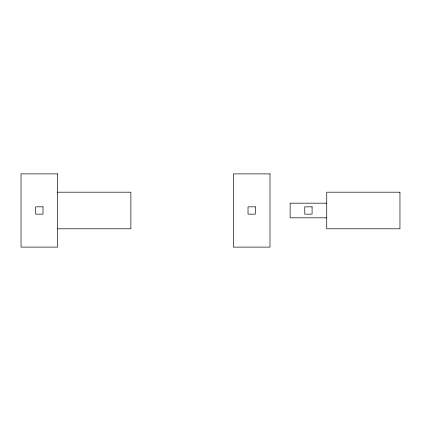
<?xml version="1.0" encoding="UTF-8"?>
<svg xmlns="http://www.w3.org/2000/svg" width="421" height="421" viewBox="0 0 421 421"><rect width="100%" height="100%" fill="white"/><g stroke="black" fill="none" stroke-linecap="round" stroke-linejoin="round"><path stroke-width="0.63" d="M57.661 192.197L130.878 192.197L130.878 228.803L57.661 228.803M326.733 203.18L290.122 203.18L290.122 217.82L326.733 217.82M57.661 173.889L21.05 173.889L21.05 247.111L57.661 247.111L57.661 173.889M269.987 173.889L233.381 173.889L233.381 247.111L269.987 247.111L269.987 173.889M399.95 192.197L326.733 192.197L326.733 228.803L399.95 228.803L399.95 192.197M43.016 206.837L35.696 206.837L35.696 214.163L43.016 214.163L43.016 206.837M255.347 206.837L248.022 206.837L248.022 214.163L255.347 214.163L255.347 206.837M312.087 206.837L304.767 206.837L304.767 214.163L312.087 214.163L312.087 206.837"/></g></svg>
